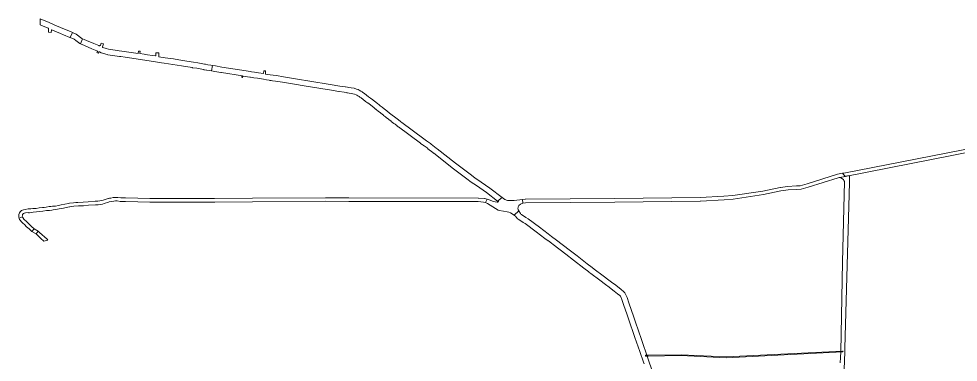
# Model space of a CAD drawing. Header units: inches. Extents: x 704148 to 723432, y 7075344 to 7101810.
# Drawn here: x 708628 to 712876, y 7100258 to 7101810 of the extents above; entities that cross this region are included whole.
import ezdxf

# ---------------------------------------------------------------- set-up
doc = ezdxf.new("R2010")
doc.units = ezdxf.units.IN
doc.header["$MEASUREMENT"] = 0
doc.layers.add('gisdb.gisadmin', color=7, linetype='Continuous', lineweight=9, true_color=0xccf5fc)

msp = doc.modelspace()

# ---------------------------------------------------------------- linework, layer by layer
at = {"layer": 'gisdb.gisadmin'}
for points in [[(708870.7688, 7101747.6979), (708859.9921, 7101725.0933), (708858.35, 7101725.78), (708830.05, 7101737.67), (708816.84, 7101743.23), (708798.88, 7101750.77), (708777.32, 7101759.77), (708776.2, 7101759.21), (708775.88, 7101758.93), (708775.72, 7101758.49), (708774.5297, 7101747.9975), (708762.6026, 7101749.9521), (708762.84, 7101754.2), (708762.81, 7101760.22), (708762.65, 7101763.23), (708762.29, 7101764.97), (708761.52, 7101766.28), (708760.58, 7101767.38), (708760.17, 7101767.69), (708734.58, 7101778.43), (708724.19, 7101782.53), (708724.2244, 7101809.6583), (708765.7553, 7101792.4584), (708787.3795, 7101782.6615), (708826.5173, 7101766.281), (708853.8836, 7101754.7734)], [(708916.4977, 7101719.1973), (708907.523, 7101695.8606), (708903.9434, 7101697.3012), (708885.4113, 7101711.1694), (708877.9138, 7101717.5983), (708859.9921, 7101725.0933), (708870.7688, 7101747.6979), (708886.9603, 7101740.9132), (708913.4895, 7101720.408)], [(709503.4281, 7101598.7648), (709498.6906, 7101574.2078), (709492.0242, 7101575.3011), (709478.3037, 7101577.5514), (709478.005, 7101577.6023), (709476.4105, 7101577.8837), (709468.389, 7101579.2993), (709465.1045, 7101579.7296), (709464.243, 7101579.9705), (709463.3999, 7101580.0131), (709432.6981, 7101586.217), (709414.8064, 7101588.5852), (709414.4182, 7101588.6946), (709414.0208, 7101588.7019), (709411.2091, 7101589.1653), (709364.2435, 7101596.9068), (709324.2394, 7101603.4194), (709285.5093, 7101609.2484), (709285.4786, 7101609.2576), (709285.4523, 7101609.2571), (709273.6783, 7101611.0569), (709245.9077, 7101615.3021), (709159.0163, 7101628.5847), (709109.5981, 7101636.139), (709089.5842, 7101639.1985), (709083.8776, 7101639.9052), (709030.7537, 7101647.4177), (709027.2713, 7101648.1464), (709001.0113, 7101655.6264), (708992.5973, 7101659.8697), (708991.5845, 7101660.3289), (708986.9059, 7101654.1093), (708981.0034, 7101657.265), (708985.4809, 7101663.0956), (708980.2707, 7101665.4574), (708957.977, 7101674.6521), (708925.0253, 7101688.8168), (708907.523, 7101695.8606), (708916.4977, 7101719.1973), (708923.8971, 7101716.2194), (708934.63, 7101711.9), (708967.85, 7101697.62), (708989.8, 7101688.57), (708991.5, 7101688.13), (708992.54, 7101688.01), (708993.62, 7101688.07), (708994.58, 7101688.33), (708995.7, 7101689.03), (708997.32, 7101690.77), (709001.0902, 7101700.1039), (709010.8126, 7101696.3974), (709006.22, 7101683.25), (709006.12, 7101682.31), (709006.28, 7101681.53), (709006.9, 7101680.41), (709007.86, 7101679.67), (709022.9168, 7101675.3812), (709034.12, 7101672.19), (709063.85, 7101668.15), (709081.3568, 7101665.6356), (709093.3619, 7101663.9114), (709168.13, 7101653.21), (709169.6005, 7101663.5795), (709176.4289, 7101662.6507), (709175.1, 7101652.32), (709195.43, 7101649.32), (709210.26, 7101647.13), (709232.78, 7101643.81), (709245.39, 7101641.87), (709246.51, 7101642.15), (709247.37, 7101642.73), (709248.01, 7101643.59), (709248.29, 7101644.67), (709248.2008, 7101656.279), (709260.5282, 7101655.2211), (709260.67, 7101638.34), (709289.23, 7101633.97), (709328.1084, 7101628.1187), (709368.285, 7101621.578), (709418.0868, 7101613.369), (709436.8189, 7101610.8896), (709468.3516, 7101604.5178), (709472.1869, 7101604.0154), (709482.3499, 7101602.2218), (709496.0705, 7101599.9715)], [(709498.6906, 7101574.2078), (709503.4281, 7101598.7648), (709517.9895, 7101596.3765), (709545.971, 7101591.7056), (709675.887, 7101571.0795), (709680.27, 7101570.38), (709694.18, 7101568.16), (709711.44, 7101565.46), (709711.52, 7101566.08), (709735.1606, 7101563.105), (709735.3544, 7101574.8135), (709744.1871, 7101574.5107), (709743.967, 7101559.0638), (709751.5118, 7101558.0774), (709763.96, 7101556.45), (709778.2814, 7101554.6243), (709792.67, 7101552.79), (709792.67, 7101552.69), (709824.45, 7101547.39), (709879.15, 7101538.4), (710026.1245, 7101514.7291), (710036.2757, 7101513.0823), (710080.12, 7101505.97), (710104.04, 7101502.65), (710105.1258, 7101502.3868), (710114.2631, 7101500.1721), (710117.16, 7101499.47), (710144, 7101495.66), (710154.43, 7101492.11), (710162.22, 7101489.42), (710166.62, 7101487.72), (710174.05, 7101483.38), (710177.04, 7101481.58), (710180.77, 7101479.18), (710184.14, 7101476.65), (710190.75, 7101471.97), (710209.63, 7101456.9), (710218.5624, 7101451.0475), (710220.4109, 7101449.8335), (710222.9792, 7101447.8016), (710250.17, 7101426.29), (710256.9787, 7101420.9781), (710257.63, 7101420.47), (710261.96, 7101417.04), (710266.71, 7101413.32), (710270.3128, 7101410.4915), (710279.9145, 7101402.9532), (710292.07, 7101393.41), (710304.8842, 7101383.8177), (710315.9436, 7101374.6753), (710315.95, 7101374.67), (710327.0291, 7101366.0707), (710338.9159, 7101357.1147), (710344.47, 7101352.93), (710344.5192, 7101352.8918), (710354.5698, 7101345.0877), (710354.9995, 7101344.7487), (710359.2815, 7101341.3715), (710459.5202, 7101267.1153), (710459.97, 7101266.78), (710470.8, 7101258.7), (710475.29, 7101255.85), (710489.35, 7101245.73), (710493.17, 7101242.58), (710515.81, 7101225.7), (710519.65, 7101222.58), (710601.89, 7101156.82), (710663.09, 7101111.37), (710669.1517, 7101106.8683), (710690.36, 7101091.11), (710718.6244, 7101072.1439), (710757.9915, 7101044.3345), (710813.7221, 7101001.8399), (710793, 7100986.202), (710742.7207, 7101024.54), (710742.4982, 7101024.7136), (710697.9696, 7101056.6477), (710674.1022, 7101072.0443), (710654.2439, 7101086.7995), (710648.1846, 7101091.2994), (710586.9846, 7101136.7494), (710586.2773, 7101137.2946), (710504.0373, 7101203.0546), (710503.8852, 7101203.1771), (710500.4493, 7101205.9688), (710478.2267, 7101222.5376), (710477.2649, 7101223.292), (710474.0787, 7101225.9193), (710461.277, 7101235.1336), (710457.4025, 7101237.593), (710455.8504, 7101238.6623), (710452.3227, 7101241.2942), (710445.0244, 7101246.7393), (710444.6087, 7101247.0492), (710344.4001, 7101321.2831), (710343.7998, 7101321.742), (710339.5178, 7101325.1192), (710339.1611, 7101325.4006), (710329.3289, 7101333.0352), (710323.8707, 7101337.1487), (710311.9852, 7101346.1037), (710311.7003, 7101346.3215), (710300.6212, 7101354.9208), (710300.0155, 7101355.4064), (710289.4201, 7101364.1651), (710285.5934, 7101367.0297), (710277.0883, 7101373.3963), (710276.632, 7101373.7461), (710264.4765, 7101383.2893), (710261.3871, 7101385.7148), (710254.8749, 7101390.8276), (710251.2839, 7101393.6468), (710246.5456, 7101397.3576), (710246.4366, 7101397.4434), (710242.1794, 7101400.8158), (710241.6013, 7101401.2668), (710234.7922, 7101406.579), (710234.6588, 7101406.6838), (710210.0423, 7101426.1588), (710207.468, 7101428.1954), (710205.7649, 7101429.5428), (710204.85, 7101430.1436), (710195.929, 7101435.9887), (710194.0341, 7101437.3611), (710175.7165, 7101451.9822), (710169.6938, 7101456.2464), (710169.1305, 7101456.6571), (710166.4829, 7101458.6448), (710163.8263, 7101460.3541), (710161.2977, 7101461.8763), (710155.7409, 7101465.1222), (710153.6322, 7101465.9369), (710146.3223, 7101468.4612), (710138.1647, 7101471.2377), (710113.6464, 7101474.7181), (710111.2714, 7101475.1734), (710108.3745, 7101475.8755), (710099.3652, 7101478.0592), (710076.683, 7101481.2074), (710076.3792, 7101481.2955), (710076.1169, 7101481.2926), (710075.5844, 7101481.379), (710032.2726, 7101488.4049), (710022.1353, 7101490.0494), (709917.8603, 7101506.8434), (709875.1749, 7101513.7181), (709875.1334, 7101513.7312), (709875.0956, 7101513.731), (709820.3956, 7101522.721), (709820.3375, 7101522.7306), (709788.5575, 7101528.0306), (709788.1991, 7101528.1576), (709775.1199, 7101529.825), (709769.5456, 7101530.5356), (709762.8714, 7101531.3864), (709760.7986, 7101531.6507), (709760.7192, 7101531.6609), (709748.271, 7101533.2883), (709733.7499, 7101536.2469), (709707.5762, 7101540.7604), (709690.3162, 7101543.4604), (709690.2399, 7101543.4724), (709690.1708, 7101543.4835), (709676.3299, 7101545.6924), (709671.957, 7101546.3903), (709642.6891, 7101551.037), (709637.8451, 7101544.5828), (709634.7472, 7101545.9101), (709638.8122, 7101551.6526), (709544.4746, 7101566.6301), (709542.051, 7101567.0148), (709541.9643, 7101567.0447), (709541.8548, 7101567.0468), (709513.9082, 7101571.7119)], [(710907.3743, 7100976.6726), (710905.5457, 7100992.5678), (710918.3136, 7100994.1214), (710919.2213, 7100994.1798), (711322.7863, 7100997.1397), (711709.0887, 7101001.4539), (711815.6384, 7101007.6788), (711856.5003, 7101010.6387), (711992.7643, 7101031.1398), (712071.0902, 7101047.5079), (712071.5308, 7101047.5985), (712071.8513, 7101047.6483), (712104.1359, 7101052.0002), (712143.9748, 7101054.2703), (712144.393, 7101054.314), (712160.7024, 7101055.3958), (712192.0842, 7101064.4549), (712192.4486, 7101064.5638), (712329.6428, 7101106.9275), (712330.2189, 7101107.0621), (712353.1123, 7101111.5262), (712365.0226, 7101097.5473), (712333.5716, 7101091.4145), (712196.8465, 7101049.1789), (712165.6457, 7101040.1786), (712145.8451, 7101038.3786), (712106.2441, 7101036.1397), (712074.3727, 7101031.8435), (711996.0816, 7101015.4835), (711995.641, 7101015.393), (711995.3912, 7101015.353), (711858.4994, 7100994.7616), (711857.938, 7100994.7009), (711816.8016, 7100991.7212), (711710.0013, 7100985.4779), (711709.4848, 7100985.4567), (711322.9137, 7100981.1403), (710919.7942, 7100978.1836)], [(708644.5064, 7100914.0402), (708629.5413, 7100908.0709), (708628.4795, 7100912.0347), (708627.8905, 7100917.6309), (708627.9308, 7100921.1796), (708628.4251, 7100925.3317), (708630.7809, 7100932.3993), (708634.3064, 7100937.4204), (708637.4723, 7100940.5019), (708640.7517, 7100943.093), (708644.6972, 7100945.2895), (708648.8854, 7100946.9734), (708656.0222, 7100948.4625), (708670.1142, 7100950.1641), (708683.0663, 7100950.9188), (708691.4982, 7100951.8492), (708705.7716, 7100953.0022), (708720.4585, 7100954.7842), (708735.2334, 7100956.5715), (708742.7534, 7100957.5824), (708750.9716, 7100958.6871), (708764.9203, 7100960.9017), (708773.3126, 7100961.875), (708780.4283, 7100962.2109), (708793.195, 7100963.5033), (708807.4479, 7100966.493), (708820.1, 7100968.2436), (708853.0621, 7100975.4529), (708856.8722, 7100976.2834), (708875.6397, 7100978.1108), (708885.56, 7100979.1268), (708895.52, 7100980.1468), (708919.1519, 7100980.9757), (708941.8878, 7100982.9455), (708973.0862, 7100985.1108), (708973.3481, 7100985.1247), (708985.6506, 7100985.5738), (708994.6738, 7100986.5785), (709002.7485, 7100987.8934), (709009.6203, 7100989.8264), (709028.1414, 7100995.683), (709032.4107, 7100997.0908), (709032.8946, 7100997.2336), (709038.5246, 7100998.7036), (709043.8586, 7100999.6327), (709055.0366, 7101001.8329), (709056.1813, 7101001.9621), (709065.3177, 7101002.6353), (709065.6374, 7101002.6416), (709066.6596, 7101002.5761), (709075.3077, 7101002.3683), (709075.681, 7101002.3112), (709089.1212, 7101000.188), (709092.1371, 7100999.9417), (709099.7445, 7101000.1161), (709110.9954, 7101000.1833), (709166.101, 7100999.0885), (709220.5361, 7100997.2756), (709512.9552, 7100997.2699), (709684.3812, 7100999.0199), (710015.2804, 7101001.1999), (710120.4828, 7101000.49), (710705.8216, 7100999.64), (710706.5351, 7100999.6071), (710731.6951, 7100997.3171), (710732.3592, 7100997.2285), (710733.0156, 7100997.0841), (710745.2795, 7100993.8404), (710737.8504, 7100979.2552), (710729.5749, 7100981.4439), (710705.4409, 7100983.6405), (710120.4172, 7100984.4901), (710015.2794, 7100985.1998), (709684.4588, 7100983.0201), (709514.4705, 7100981.2757), (709220.4705, 7100981.2757), (709165.759, 7100983.0921), (709110.4607, 7100984.1922), (709098.9591, 7100984.1343), (709098.5744, 7100984.1578), (709090.3841, 7100984.0332), (709089.6417, 7100984.1319), (709086.2616, 7100984.4456), (709073.0727, 7100986.524), (709065.2837, 7100986.6211), (709057.4364, 7100985.9995), (709047.1805, 7100983.9794), (709037.1809, 7100981.8164), (709033.0585, 7100980.4573), (709014.322, 7100974.5323), (709014.0763, 7100974.4589), (709006.6463, 7100972.3689), (709005.8175, 7100972.1828), (708997.0458, 7100970.754), (708996.6453, 7100970.6991), (708987.1253, 7100969.6391), (708986.5319, 7100969.5953), (708974.0629, 7100969.1401), (708943.1322, 7100966.9939), (708920.6281, 7100965.044), (708897.15, 7100964.23), (708877.23, 7100962.19), (708859.36, 7100960.45), (708856.47, 7100959.82), (708822.91, 7100952.48), (708810.19, 7100950.72), (708795.65, 7100947.67), (708782.61, 7100946.35), (708776.7916, 7100945.3362), (708766.77, 7100943.59), (708752.51, 7100942.75), (708737.26, 7100940.7), (708722.38, 7100938.9), (708707.38, 7100937.08), (708693.1, 7100935.52), (708693.02, 7100935.92), (708684.41, 7100934.97), (708684.49, 7100934.6), (708676.21, 7100933.26), (708671.74, 7100932.54), (708671.54, 7100934.22), (708658.62, 7100932.66), (708653.54, 7100931.6), (708651.6, 7100930.82), (708649.66, 7100929.74), (708648.04, 7100928.46), (708646.54, 7100927), (708645.22, 7100925.12), (708644.12, 7100921.82), (708643.92, 7100920.14), (708643.9, 7100918.38), (708644.26, 7100914.96)], [(710907.3743, 7100976.6726), (710896.8834, 7100971.8582), (710889.5789, 7100965.5405), (710887.9414, 7100963.3363), (710886.3736, 7100960.4482), (710885.5007, 7100957.502), (710885.063, 7100954.3169), (710885.0451, 7100952.246), (710885.4217, 7100949.8672), (710886.1165, 7100947.0693), (710887.2581, 7100944.1968), (710889.0855, 7100941.2636), (710868.5699, 7100922.9986), (710851.53, 7100933.11), (710843.51, 7100935.74), (710836.19, 7100937.58), (710819.1, 7100940.72), (710799.34, 7100943.62), (710796.21, 7100945.28), (710747.27, 7100974.76), (710737.8504, 7100979.2552), (710745.2795, 7100993.8404), (710754.4156, 7100991.4241), (710755.0536, 7100991.2265), (710766.472, 7100987.1606), (710773.2887, 7100984.7569), (710791.4743, 7100980.6005), (710794.133, 7100980.8072), (710796.613, 7100982.7626), (710796.8383, 7100983.2753), (710793, 7100986.202), (710813.7221, 7101001.8399), (710825.4275, 7100993.4864), (710837.7899, 7100989.2221), (710852.7369, 7100987.8691), (710867.4708, 7100988.4407), (710868.2402, 7100988.5237), (710905.5457, 7100992.5678)], [(708629.5413, 7100908.0709), (708644.5064, 7100914.0402), (708644.86, 7100912.72), (708645.54, 7100911.14), (708650.48, 7100904.88), (708664.19, 7100891.66), (708674.3, 7100881.92), (708685.48, 7100871.57), (708696.9, 7100860.89), (708687.3812, 7100847.8854), (708674.5808, 7100859.8564), (708669.0205, 7100865.0039), (708663.3137, 7100870.287), (708653.084, 7100880.1423), (708646.229, 7100886.7523), (708638.5924, 7100894.116), (708635.4498, 7100898.0983), (708631.6756, 7100902.881), (708629.7049, 7100907.46)], [(708687.3812, 7100847.8854), (708696.9, 7100860.89), (708715.54, 7100850.42), (708706.1035, 7100837.3692)], [(708706.1035, 7100837.3692), (708715.54, 7100850.42), (708722.07, 7100844.61), (708755.78, 7100813.5), (708759.83, 7100808.81), (708741.74, 7100804.69), (708728.1033, 7100817.2697)], [(712353.0576, 7100304.257), (711827.2509, 7100277.6196), (711827.117, 7100277.6174), (711827.0539, 7100277.6194), (711623.5253, 7100287.3702), (711473.3848, 7100285.5003), (711463.1794, 7100285.445), (711463.1359, 7100285.4452), (711462.7891, 7100285.4813), (711462.4538, 7100285.5771), (711462.1403, 7100285.7296), (711461.8579, 7100285.9341), (711461.6154, 7100286.1846), (711461.4201, 7100286.4735), (711461.2779, 7100286.7919), (711461.1932, 7100287.1301), (711461.1685, 7100287.4779), (711461.2045, 7100287.8248), (711461.3003, 7100288.16), (711461.4527, 7100288.4736), (711461.6574, 7100288.7559), (711461.9079, 7100288.9984), (711462.1968, 7100289.1936), (711462.5151, 7100289.3358), (711462.8533, 7100289.4206), (711463.1577, 7100289.4456), (711473.3456, 7100289.5008), (711623.5349, 7100291.3713), (711623.5925, 7100291.3711), (711623.6555, 7100291.3691), (711827.1464, 7100281.6202), (712352.8552, 7100308.2524), (712352.9892, 7100308.2547), (712353.336, 7100308.2187), (712353.6713, 7100308.1229), (712353.9848, 7100307.9703), (712354.2672, 7100307.7658), (712354.5096, 7100307.5152), (712354.7049, 7100307.2263), (712354.8471, 7100306.9079), (712354.9318, 7100306.5697), (712354.9565, 7100306.2219), (712354.9204, 7100305.8751), (712354.8246, 7100305.5398), (712354.6721, 7100305.2263), (712354.4675, 7100304.9439), (712354.217, 7100304.7014), (712353.928, 7100304.5063), (712353.6097, 7100304.3641), (712353.2715, 7100304.2793)]]:
    msp.add_lwpolyline(points, close=True, dxfattribs=at)
for points in [[(712954.5541, 7101212.5024), (712365.0226, 7101097.5473), (712353.1123, 7101111.5262), (712358.1427, 7101112.5071), (712951.8807, 7101228.2818)], [(712342.5127, 7100254.8993), (712343.3781, 7100279.0796), (712344.2921, 7100304.3417), (712352.3593, 7100709.9235), (712361.2507, 7101074.9795), (712359.3622, 7101078.5205), (712356.4506, 7101083.9798), (712345.0503, 7101090.58), (712337.6295, 7101092.2058), (712347.3434, 7101094.0999), (712365.0226, 7101097.5473), (712366.71, 7101097.8763), (712384.1572, 7101101.2784), (712383.8295, 7101081.9778), (712383.6342, 7101070.4699), (712363.5378, 7100321.2308), (712363.105, 7100305.0943), (712355.2526, 7100104.0763)], [(711455.1112, 7100250.0057), (711452.2376, 7100258.297), (711435.6744, 7100306.0858), (711413.6109, 7100369.7448), (711412.1384, 7100373.9933), (711412.0882, 7100374.1396), (711386.5082, 7100449.4496), (711386.5001, 7100449.4736), (711384.9949, 7100453.9198), (711378.8589, 7100471.8266), (711362.8499, 7100518.546), (711362.8176, 7100518.6411), (711355.0882, 7100541.4967), (711349.5747, 7100553.5643), (711348.1453, 7100555.8442), (711345.0345, 7100559.1227), (711335.5735, 7100567.1698), (711320.0158, 7100579.4178), (711306.1104, 7100589.8247), (711305.3498, 7100590.6022), (711299.2816, 7100595.2008), (711299.2474, 7100595.2269), (711296.8453, 7100597.0537), (711281.2654, 7100608.903), (711255.1314, 7100628.7789), (711215.2266, 7100658.362), (711205.8157, 7100665.3385), (711205.3194, 7100665.7162), (711183.2635, 7100682.9359), (711136.8488, 7100719.1729), (711101.1676, 7100746.3423), (711044.1042, 7100789.7932), (711037.0283, 7100794.9868), (711022.4394, 7100805.6947), (711022.1591, 7100805.9034), (711007.1008, 7100817.2831), (710967.0906, 7100847.5194), (710917.7383, 7100884.2999), (710908.5556, 7100889.3793), (710906.6439, 7100890.5517), (710886.5089, 7100904.1794), (710882.1576, 7100907.9195), (710880.247, 7100909.9878), (710879.7647, 7100910.5252), (710877.6299, 7100912.9745), (710875.2572, 7100916.1813), (710868.5699, 7100922.9986), (710889.0855, 7100941.2636), (710896.4761, 7100929.4008), (710898.6109, 7100926.9515), (710900.5215, 7100924.8832), (710920.6565, 7100911.2555), (710931.3203, 7100905.3568), (710982.0968, 7100867.5149), (711022.1736, 7100837.2283), (711037.2319, 7100825.8486), (711059.0743, 7100809.8168), (711116.3129, 7100766.2325), (711152.1144, 7100738.9715), (711198.6482, 7100702.6415), (711220.7041, 7100685.4218), (711230.115, 7100678.4452), (711270.1432, 7100648.7707), (711296.3993, 7100628.8018), (711314.3813, 7100615.1257), (711321.089, 7100610.0424), (711321.09, 7100609.84), (711335.24, 7100599.25), (711351.41, 7100586.52), (711362.25, 7100577.3), (711368, 7100571.24), (711371.63, 7100565.45), (711378.36, 7100550.72), (711386.5, 7100526.65), (711408.66, 7100461.98), (711410.18, 7100457.49), (711435.76, 7100382.18), (711437.2324, 7100377.9316), (711478.7327, 7100258.1927), (711495.11, 7100210.94)]]:
    msp.add_lwpolyline(points, dxfattribs=at)

doc.saveas('drawing.dxf')
